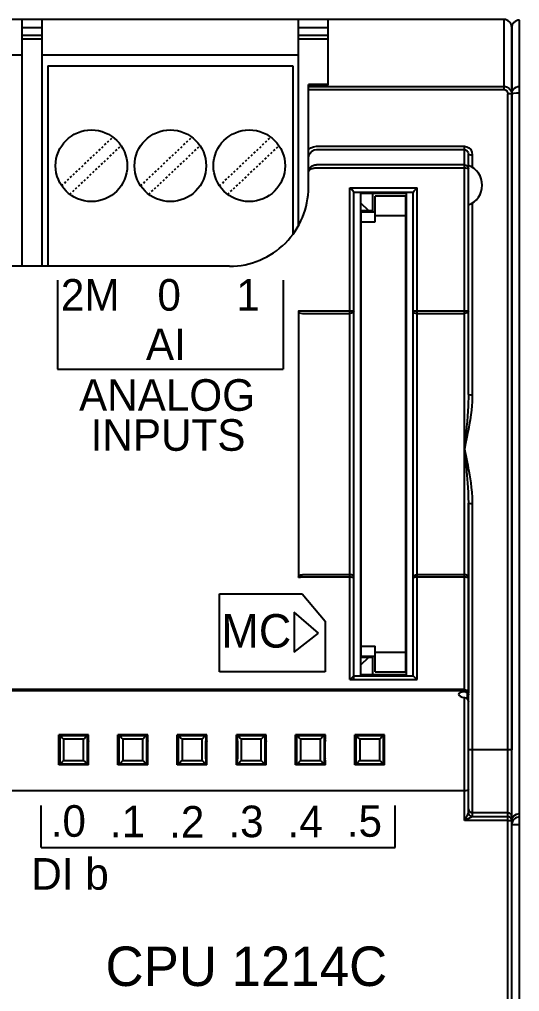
# Model space of a CAD drawing. Header units: millimetres. Extents: x 0 to 3565, y 0 to 2487.
# Drawn here: x 2736.29 to 2761.63, y 1894.55 to 1943.8 of the extents above; entities that cross this region are included whole.
import ezdxf

# ---------------------------------------------------------------- set-up
doc = ezdxf.new("R2010")
doc.units = ezdxf.units.MM
doc.linetypes.add('DOT', pattern=[0.2, 0.1, -0.1])

msp = doc.modelspace()

# ---------------------------------------------------------------- linework, layer by layer
at = {"color": 7, "linetype": 'Continuous'}
for p, q in [((2760.838, 1943.797), (2651.638, 1943.797)), ((2736.438, 1931.297), (2736.438, 1943.797)), ((2737.438, 1931.297), (2737.438, 1943.797)), ((2750.438, 1933.36), (2750.438, 1943.797)), ((2751.938, 1940.473), (2751.938, 1943.797)), ((2760.838, 1943.797), (2760.838, 1940.242)), ((2761.631, 1843.765), (2761.631, 1943.765)), ((2736.438, 1943.397), (2737.438, 1943.397)), ((2750.438, 1943.397), (2751.938, 1943.397)), ((2761.231, 1844.165), (2761.231, 1943.365)), ((2761.238, 1844.197), (2761.238, 1943.397)), ((2761.238, 1943.397), (2761.238, 1906.797)), ((2736.438, 1942.997), (2737.438, 1942.997)), ((2737.438, 1942.797), (2736.438, 1942.797)), ((2750.438, 1942.997), (2751.938, 1942.997)), ((2751.938, 1942.797), (2750.438, 1942.797)), ((2736.438, 1941.987), (2655.438, 1941.987)), ((2750.438, 1941.987), (2737.438, 1941.987)), ((2737.728, 1941.447), (2750.148, 1941.447)), ((2737.728, 1941.447), (2737.728, 1931.297)), ((2750.148, 1941.447), (2750.148, 1932.91)), ((2751.938, 1940.5), (2750.938, 1940.5)), ((2750.938, 1935.297), (2750.938, 1940.5)), ((2751.938, 1940.473), (2750.938, 1940.473)), ((2750.938, 1940.402), (2760.838, 1940.402)), ((2750.938, 1940.242), (2760.838, 1940.242)), ((2761.038, 1847.569), (2761.038, 1940.025)), ((2751.338, 1937.371), (2758.838, 1937.371)), ((2758.838, 1909.733), (2758.838, 1937.371)), ((2751.338, 1937.208), (2758.838, 1937.208)), ((2759.038, 1924.801), (2759.038, 1936.97)), ((2759.238, 1936.939), (2759.238, 1936.295)), ((2758.838, 1936.433), (2751.338, 1936.433)), ((2758.838, 1936.26), (2751.338, 1936.262)), ((2753.038, 1910.355), (2753.038, 1935.267)), ((2753.038, 1935.267), (2756.438, 1935.267)), ((2753.238, 1929.216), (2753.238, 1935.048)), ((2753.238, 1935.047), (2756.238, 1935.047)), ((2753.238, 1935.047), (2756.238, 1935.047)), ((2753.588, 1934.997), (2753.538, 1935.047)), ((2753.588, 1910.597), (2753.588, 1934.997)), ((2753.588, 1934.997), (2755.888, 1934.997)), ((2754.188, 1934.997), (2754.188, 1934.097)), ((2754.313, 1933.547), (2754.313, 1934.847)), ((2755.863, 1934.847), (2754.313, 1934.847)), ((2755.863, 1910.747), (2755.863, 1934.847)), ((2755.888, 1934.997), (2755.938, 1935.047)), ((2755.888, 1934.997), (2755.888, 1910.597)), ((2756.238, 1910.547), (2756.238, 1935.048)), ((2756.438, 1910.355), (2756.438, 1935.267)), ((2753.988, 1934.097), (2753.588, 1934.497)), ((2759.238, 1934.499), (2759.238, 1924.783)), ((2754.188, 1934.097), (2753.588, 1934.097)), ((2753.613, 1911.547), (2753.613, 1934.047)), ((2753.613, 1934.047), (2754.313, 1934.047)), ((2753.613, 1934.047), (2754.313, 1934.047)), ((2755.863, 1933.847), (2754.313, 1933.847)), ((2753.613, 1933.547), (2754.313, 1933.547)), ((2746.938, 1931.297), (2658.938, 1931.297)), ((2750.438, 1929.028), (2750.438, 1915.529)), ((2750.631, 1929.041), (2753.031, 1929.041)), ((2750.631, 1928.902), (2753.031, 1928.902)), ((2753.238, 1915.335), (2753.238, 1929.216)), ((2756.438, 1929.041), (2758.838, 1929.041)), ((2756.438, 1928.902), (2758.838, 1928.902)), ((2758.886, 1922.512), (2758.838, 1922.034)), ((2758.925, 1922.914), (2758.886, 1922.512)), ((2758.961, 1922.632), (2758.896, 1922.311)), ((2758.896, 1922.311), (2758.838, 1922.035)), ((2758.838, 1922.035), (2758.923, 1921.623)), ((2758.838, 1922.035), (2758.893, 1921.489)), ((2758.893, 1921.489), (2758.92, 1921.211)), ((2759.038, 1909.586), (2759.038, 1919.295)), ((2759.038, 1919.295), (2759.038, 1909.669)), ((2759.238, 1919.282), (2759.238, 1903.412)), ((2753.034, 1915.67), (2750.634, 1915.67)), ((2758.838, 1915.67), (2756.438, 1915.67)), ((2753.034, 1915.538), (2750.634, 1915.538)), ((2753.238, 1910.355), (2753.238, 1915.439)), ((2758.838, 1915.538), (2756.438, 1915.538)), ((2753.613, 1914.597), (2753.588, 1914.597)), ((2753.613, 1912.047), (2754.313, 1912.047)), ((2754.313, 1910.747), (2754.313, 1912.047)), ((2754.313, 1911.747), (2755.863, 1911.747)), ((2753.588, 1911.097), (2753.988, 1911.497)), ((2753.588, 1911.497), (2754.188, 1911.497)), ((2753.613, 1911.547), (2754.313, 1911.547)), ((2754.188, 1911.497), (2754.188, 1910.597)), ((2754.313, 1910.747), (2755.863, 1910.747)), ((2753.038, 1910.355), (2756.438, 1910.355)), ((2753.238, 1910.547), (2756.238, 1910.547)), ((2753.238, 1910.547), (2756.238, 1910.547)), ((2753.588, 1910.597), (2753.538, 1910.547)), ((2755.888, 1910.597), (2753.588, 1910.597)), ((2755.888, 1910.597), (2755.938, 1910.547)), ((2758.838, 1909.853), (2706.388, 1909.853)), ((2758.838, 1909.785), (2706.388, 1909.785)), ((2759.025, 1909.615), (2758.988, 1909.674)), ((2758.988, 1909.366), (2758.988, 1909.674)), ((2758.838, 1903.214), (2758.838, 1909.442)), ((2759.023, 1909.662), (2759.038, 1909.586)), ((2759.038, 1909.548), (2759.025, 1909.615)), ((2759.038, 1903.612), (2759.038, 1909.548)), ((2738.332, 1907.504), (2738.285, 1907.55)), ((2739.792, 1907.55), (2738.285, 1907.55)), ((2738.305, 1907.297), (2738.286, 1907.225)), ((2738.332, 1907.504), (2738.375, 1907.503)), ((2739.701, 1907.503), (2738.375, 1907.503)), ((2739.544, 1907.339), (2738.532, 1907.339)), ((2739.701, 1907.503), (2739.745, 1907.504)), ((2739.745, 1907.504), (2739.792, 1907.55)), ((2739.791, 1907.312), (2739.771, 1907.297)), ((2739.771, 1907.297), (2739.791, 1907.225)), ((2741.332, 1907.504), (2741.285, 1907.55)), ((2742.792, 1907.55), (2741.285, 1907.55)), ((2741.305, 1907.297), (2741.286, 1907.225)), ((2741.332, 1907.504), (2741.375, 1907.503)), ((2742.701, 1907.503), (2741.375, 1907.503)), ((2742.544, 1907.339), (2741.532, 1907.339)), ((2742.701, 1907.503), (2742.745, 1907.504)), ((2742.745, 1907.504), (2742.792, 1907.55)), ((2742.791, 1907.312), (2742.771, 1907.297)), ((2742.771, 1907.297), (2742.791, 1907.225)), ((2744.332, 1907.504), (2744.285, 1907.55)), ((2745.792, 1907.55), (2744.285, 1907.55)), ((2744.305, 1907.297), (2744.286, 1907.225)), ((2744.332, 1907.504), (2744.375, 1907.503)), ((2745.701, 1907.503), (2744.375, 1907.503)), ((2745.544, 1907.339), (2744.532, 1907.339)), ((2745.701, 1907.503), (2745.745, 1907.504)), ((2745.745, 1907.504), (2745.792, 1907.55)), ((2745.791, 1907.312), (2745.771, 1907.297)), ((2745.771, 1907.297), (2745.791, 1907.225)), ((2747.332, 1907.504), (2747.285, 1907.55)), ((2748.792, 1907.55), (2747.285, 1907.55)), ((2747.305, 1907.297), (2747.286, 1907.225)), ((2747.332, 1907.504), (2747.361, 1907.503)), ((2747.361, 1907.503), (2747.375, 1907.503)), ((2748.701, 1907.503), (2747.375, 1907.503)), ((2748.544, 1907.339), (2747.532, 1907.339)), ((2748.701, 1907.503), (2748.745, 1907.504)), ((2748.745, 1907.504), (2748.792, 1907.55)), ((2748.791, 1907.312), (2748.771, 1907.297)), ((2748.771, 1907.297), (2748.791, 1907.225)), ((2750.332, 1907.504), (2750.285, 1907.55)), ((2751.792, 1907.55), (2750.285, 1907.55)), ((2750.305, 1907.297), (2750.286, 1907.225)), ((2750.332, 1907.504), (2750.361, 1907.503)), ((2750.361, 1907.503), (2750.375, 1907.503)), ((2751.701, 1907.503), (2750.375, 1907.503)), ((2751.544, 1907.339), (2750.532, 1907.339)), ((2751.701, 1907.503), (2751.745, 1907.504)), ((2751.745, 1907.504), (2751.792, 1907.55)), ((2751.791, 1907.312), (2751.771, 1907.297)), ((2751.771, 1907.297), (2751.791, 1907.225)), ((2753.332, 1907.504), (2753.285, 1907.55)), ((2754.792, 1907.55), (2753.285, 1907.55)), ((2753.305, 1907.297), (2753.286, 1907.225)), ((2753.332, 1907.504), (2753.361, 1907.503)), ((2753.361, 1907.503), (2753.375, 1907.503)), ((2754.701, 1907.503), (2753.375, 1907.503)), ((2754.544, 1907.339), (2753.532, 1907.339)), ((2754.701, 1907.503), (2754.745, 1907.504)), ((2754.745, 1907.504), (2754.792, 1907.55)), ((2738.313, 1907.025), (2738.311, 1907.136)), ((2738.314, 1906.898), (2738.313, 1907.025)), ((2738.313, 1906.633), (2738.314, 1906.764)), ((2738.314, 1906.764), (2738.314, 1906.898)), ((2739.764, 1907.073), (2739.763, 1906.952)), ((2739.763, 1906.952), (2739.763, 1906.821)), ((2739.763, 1906.821), (2739.763, 1906.688)), ((2741.313, 1907.025), (2741.311, 1907.136)), ((2741.314, 1906.898), (2741.313, 1907.025)), ((2741.313, 1906.633), (2741.314, 1906.764)), ((2741.314, 1906.764), (2741.314, 1906.898)), ((2742.764, 1907.073), (2742.763, 1906.952)), ((2742.763, 1906.952), (2742.763, 1906.821)), ((2742.763, 1906.821), (2742.763, 1906.688)), ((2744.313, 1907.025), (2744.311, 1907.136)), ((2744.314, 1906.898), (2744.313, 1907.025)), ((2744.313, 1906.633), (2744.314, 1906.764)), ((2744.314, 1906.764), (2744.314, 1906.898)), ((2745.764, 1907.073), (2745.763, 1906.952)), ((2745.763, 1906.952), (2745.763, 1906.821)), ((2745.763, 1906.821), (2745.763, 1906.688)), ((2747.313, 1907.025), (2747.311, 1907.136)), ((2747.314, 1906.898), (2747.313, 1907.025)), ((2747.313, 1906.633), (2747.314, 1906.764)), ((2747.314, 1906.764), (2747.314, 1906.898)), ((2748.764, 1907.015), (2748.763, 1906.888)), ((2748.763, 1906.888), (2748.763, 1906.754)), ((2748.763, 1906.754), (2748.763, 1906.624)), ((2750.313, 1907.025), (2750.311, 1907.136)), ((2750.314, 1906.898), (2750.313, 1907.025)), ((2750.313, 1906.633), (2750.314, 1906.764)), ((2750.314, 1906.764), (2750.314, 1906.898)), ((2751.764, 1907.073), (2751.763, 1906.952)), ((2751.763, 1906.952), (2751.763, 1906.821)), ((2751.763, 1906.821), (2751.763, 1906.688)), ((2753.313, 1907.025), (2753.311, 1907.136)), ((2753.314, 1906.898), (2753.313, 1907.025)), ((2753.313, 1906.633), (2753.314, 1906.764)), ((2753.314, 1906.764), (2753.314, 1906.898)), ((2761.238, 1906.797), (2759.038, 1906.797)), ((2738.305, 1906.297), (2738.286, 1906.369)), ((2738.286, 1906.282), (2738.305, 1906.297)), ((2738.312, 1906.512), (2738.313, 1906.633)), ((2738.532, 1906.255), (2739.544, 1906.255)), ((2739.763, 1906.688), (2739.764, 1906.563)), ((2739.764, 1906.563), (2739.765, 1906.454)), ((2739.771, 1906.297), (2739.791, 1906.369)), ((2741.305, 1906.297), (2741.286, 1906.369)), ((2741.286, 1906.282), (2741.305, 1906.297)), ((2741.312, 1906.512), (2741.313, 1906.633)), ((2741.532, 1906.255), (2742.544, 1906.255)), ((2742.763, 1906.688), (2742.764, 1906.563)), ((2742.764, 1906.563), (2742.765, 1906.454)), ((2742.771, 1906.297), (2742.791, 1906.369)), ((2744.305, 1906.297), (2744.286, 1906.369)), ((2744.286, 1906.282), (2744.305, 1906.297)), ((2744.312, 1906.512), (2744.313, 1906.633)), ((2744.532, 1906.255), (2745.544, 1906.255)), ((2745.763, 1906.688), (2745.764, 1906.563)), ((2745.764, 1906.563), (2745.765, 1906.454)), ((2745.771, 1906.297), (2745.791, 1906.369)), ((2747.305, 1906.297), (2747.286, 1906.369)), ((2747.286, 1906.282), (2747.305, 1906.297)), ((2747.312, 1906.512), (2747.313, 1906.633)), ((2747.532, 1906.255), (2748.544, 1906.255)), ((2748.771, 1906.297), (2748.791, 1906.369)), ((2750.305, 1906.297), (2750.286, 1906.369)), ((2750.286, 1906.282), (2750.305, 1906.297)), ((2750.312, 1906.512), (2750.313, 1906.633)), ((2750.532, 1906.255), (2751.544, 1906.255)), ((2751.763, 1906.688), (2751.764, 1906.563)), ((2751.764, 1906.563), (2751.765, 1906.454)), ((2751.771, 1906.297), (2751.791, 1906.369)), ((2753.305, 1906.297), (2753.286, 1906.369)), ((2753.286, 1906.282), (2753.305, 1906.297)), ((2753.312, 1906.512), (2753.313, 1906.633)), ((2753.532, 1906.255), (2754.544, 1906.255)), ((2738.332, 1906.09), (2738.285, 1906.044)), ((2739.792, 1906.044), (2738.285, 1906.044)), ((2738.375, 1906.091), (2738.332, 1906.09)), ((2738.375, 1906.091), (2739.701, 1906.091)), ((2739.745, 1906.09), (2739.701, 1906.091)), ((2739.745, 1906.09), (2739.792, 1906.044)), ((2741.332, 1906.09), (2741.285, 1906.044)), ((2742.792, 1906.044), (2741.285, 1906.044)), ((2741.375, 1906.091), (2741.332, 1906.09)), ((2741.375, 1906.091), (2742.701, 1906.091)), ((2742.745, 1906.09), (2742.701, 1906.091)), ((2742.745, 1906.09), (2742.792, 1906.044)), ((2744.332, 1906.09), (2744.285, 1906.044)), ((2745.792, 1906.044), (2744.285, 1906.044)), ((2744.375, 1906.091), (2744.332, 1906.09)), ((2744.375, 1906.091), (2745.701, 1906.091)), ((2745.745, 1906.09), (2745.701, 1906.091)), ((2745.745, 1906.09), (2745.792, 1906.044)), ((2747.332, 1906.09), (2747.285, 1906.044)), ((2748.792, 1906.044), (2747.285, 1906.044)), ((2747.375, 1906.091), (2747.332, 1906.09)), ((2747.375, 1906.091), (2748.701, 1906.091)), ((2748.745, 1906.09), (2748.701, 1906.091)), ((2748.745, 1906.09), (2748.792, 1906.044)), ((2750.332, 1906.09), (2750.285, 1906.044)), ((2751.792, 1906.044), (2750.285, 1906.044)), ((2750.375, 1906.091), (2750.332, 1906.09)), ((2750.375, 1906.091), (2751.701, 1906.091)), ((2751.716, 1906.091), (2751.701, 1906.091)), ((2751.745, 1906.09), (2751.716, 1906.091)), ((2751.745, 1906.09), (2751.792, 1906.044)), ((2753.332, 1906.09), (2753.285, 1906.044)), ((2754.792, 1906.044), (2753.285, 1906.044)), ((2753.375, 1906.091), (2753.332, 1906.09)), ((2753.375, 1906.091), (2754.701, 1906.091)), ((2754.716, 1906.091), (2754.701, 1906.091)), ((2754.745, 1906.09), (2754.716, 1906.091)), ((2754.745, 1906.09), (2754.792, 1906.044)), ((2758.838, 1904.713), (2706.388, 1904.713)), ((2758.98, 1903.496), (2758.838, 1903.214)), ((2759.029, 1903.309), (2758.838, 1903.214)), ((2759.021, 1903.576), (2758.98, 1903.496)), ((2759.122, 1903.355), (2759.029, 1903.309)), ((2759.17, 1903.378), (2759.122, 1903.355)), ((2761.038, 1903.409), (2759.236, 1903.409)), ((2761.038, 1903.609), (2759.238, 1903.609)), ((2761.038, 1903.214), (2758.838, 1903.214)), ((2761.231, 1884.536), (2761.231, 1903.179)), ((2761.24, 1903.08), (2761.231, 1902.994))]:
    msp.add_line(p, q, dxfattribs=at)
at = {"linetype": 'DOT'}
for p, q in [((2738.432, 1935.374), (2741.032, 1937.836)), ((2742.432, 1935.374), (2745.032, 1937.836)), ((2746.432, 1935.374), (2749.032, 1937.836)), ((2738.845, 1934.938), (2741.444, 1937.4)), ((2742.845, 1934.938), (2745.444, 1937.4)), ((2746.845, 1934.938), (2749.444, 1937.4))]:
    msp.add_line(p, q, dxfattribs=at)
for p, q in [((2738.223, 1930.591), (2738.223, 1926.077)), ((2749.653, 1930.591), (2749.653, 1926.077)), ((2738.223, 1926.077), (2749.653, 1926.077)), ((2746.429, 1914.708), (2750.623, 1914.708)), ((2746.429, 1910.747), (2746.429, 1914.708)), ((2750.623, 1914.708), (2751.788, 1913.309)), ((2750.208, 1913.776), (2750.208, 1911.739)), ((2751.438, 1912.705), (2750.208, 1913.776)), ((2751.787, 1913.31), (2751.787, 1910.747)), ((2750.208, 1911.739), (2751.438, 1912.705)), ((2751.787, 1910.747), (2746.429, 1910.747)), ((2737.388, 1901.856), (2737.388, 1903.972)), ((2755.327, 1901.856), (2755.327, 1903.972)), ((2737.388, 1901.856), (2755.327, 1901.856))]:
    msp.add_line(p, q)
at = {"color": 7, "linetype": 'Continuous'}
for points in [[(2760.838, 1940.402), (2760.883, 1940.399), (2760.926, 1940.392), (2760.969, 1940.379), (2761.013, 1940.361), (2761.057, 1940.335), (2761.101, 1940.301), (2761.144, 1940.256), (2761.182, 1940.201), (2761.212, 1940.137), (2761.232, 1940.066), (2761.238, 1939.992)], [(2760.838, 1940.242), (2760.861, 1940.241), (2760.882, 1940.237), (2760.904, 1940.23), (2760.926, 1940.22), (2760.948, 1940.207), (2760.97, 1940.189), (2760.991, 1940.165), (2761.01, 1940.136), (2761.025, 1940.102), (2761.035, 1940.064), (2761.038, 1940.025)], [(2761.231, 1940.017), (2761.235, 1940.075), (2761.251, 1940.137), (2761.279, 1940.201), (2761.323, 1940.264), (2761.382, 1940.32), (2761.457, 1940.365), (2761.541, 1940.394), (2761.631, 1940.404)], [(2761.238, 1939.992), (2761.212, 1940.008), (2761.138, 1940.021), (2761.038, 1940.025)], [(2761.231, 1940.017), (2761.261, 1940.042), (2761.347, 1940.064), (2761.477, 1940.079), (2761.631, 1940.084)], [(2750.938, 1937.206), (2751.06, 1937.297), (2751.195, 1937.352), (2751.338, 1937.371)], [(2758.838, 1937.371), (2758.956, 1937.352), (2759.065, 1937.295), (2759.156, 1937.202), (2759.217, 1937.079), (2759.238, 1936.939)], [(2750.938, 1936.754), (2750.96, 1936.901), (2751.021, 1937.03), (2751.112, 1937.128), (2751.22, 1937.188), (2751.338, 1937.208)], [(2758.838, 1937.208), (2758.897, 1937.198), (2758.952, 1937.166), (2758.997, 1937.115), (2759.027, 1937.047), (2759.038, 1936.97)], [(2759.038, 1936.97), (2759.065, 1936.954), (2759.138, 1936.943), (2759.238, 1936.939)], [(2750.938, 1936.082), (2750.941, 1936.123), (2750.949, 1936.163), (2750.962, 1936.202), (2750.981, 1936.239), (2751.003, 1936.273), (2751.03, 1936.305), (2751.06, 1936.334), (2751.094, 1936.359), (2751.13, 1936.381), (2751.169, 1936.4), (2751.209, 1936.414), (2751.251, 1936.424), (2751.293, 1936.43), (2751.338, 1936.433)], [(2751.338, 1936.26), (2751.293, 1936.259), (2751.251, 1936.255), (2751.209, 1936.25), (2751.169, 1936.243), (2751.13, 1936.234), (2751.094, 1936.223), (2751.06, 1936.21), (2751.03, 1936.195), (2751.003, 1936.179), (2750.981, 1936.161), (2750.962, 1936.143), (2750.949, 1936.123), (2750.941, 1936.103), (2750.938, 1936.082)], [(2758.838, 1936.433), (2758.914, 1936.418), (2758.979, 1936.377), (2759.023, 1936.314), (2759.038, 1936.239)], [(2759.038, 1936.239), (2759.023, 1936.247), (2758.979, 1936.254), (2758.914, 1936.258), (2758.838, 1936.26)], [(2753.238, 1935.048), (2753.223, 1935.07), (2753.188, 1935.111), (2753.142, 1935.16), (2753.091, 1935.214), (2753.038, 1935.267)], [(2756.238, 1935.048), (2756.253, 1935.07), (2756.288, 1935.111), (2756.334, 1935.16), (2756.386, 1935.214), (2756.438, 1935.267)], [(2750.431, 1929.024), (2750.435, 1929.027), (2750.449, 1929.031), (2750.474, 1929.034), (2750.512, 1929.038), (2750.565, 1929.04), (2750.631, 1929.041)], [(2750.431, 1929.024), (2750.446, 1928.978), (2750.489, 1928.938), (2750.555, 1928.911), (2750.631, 1928.902)], [(2753.031, 1929.041), (2753.071, 1929.04), (2753.113, 1929.039), (2753.155, 1929.037), (2753.192, 1929.034), (2753.22, 1929.03), (2753.231, 1929.024)], [(2753.231, 1929.024), (2753.217, 1928.978), (2753.174, 1928.938), (2753.108, 1928.911), (2753.031, 1928.902)], [(2756.238, 1929.024), (2756.242, 1929.027), (2756.256, 1929.031), (2756.281, 1929.034), (2756.319, 1929.038), (2756.372, 1929.04), (2756.438, 1929.041)], [(2756.238, 1929.024), (2756.253, 1928.978), (2756.296, 1928.938), (2756.361, 1928.911), (2756.438, 1928.902)], [(2758.838, 1929.041), (2758.878, 1929.04), (2758.92, 1929.039), (2758.961, 1929.037), (2758.999, 1929.034), (2759.027, 1929.03), (2759.038, 1929.024)], [(2759.038, 1929.024), (2759.024, 1928.978), (2758.98, 1928.938), (2758.915, 1928.911), (2758.838, 1928.902)], [(2759.038, 1924.801), (2759.037, 1924.618), (2759.031, 1924.417), (2759.022, 1924.199), (2759.009, 1923.962), (2758.992, 1923.703), (2758.971, 1923.427), (2758.947, 1923.155), (2758.925, 1922.914)], [(2759.238, 1924.783), (2759.235, 1924.609), (2759.226, 1924.421), (2759.211, 1924.219), (2759.189, 1924.002), (2759.159, 1923.768), (2759.122, 1923.518), (2759.08, 1923.264), (2759.037, 1923.027), (2758.998, 1922.818), (2758.961, 1922.632)], [(2759.038, 1924.801), (2759.065, 1924.792), (2759.138, 1924.786), (2759.238, 1924.783)], [(2758.923, 1921.623), (2758.975, 1921.368), (2759.002, 1921.226), (2759.031, 1921.073), (2759.062, 1920.907), (2759.093, 1920.727), (2759.125, 1920.533), (2759.156, 1920.322), (2759.185, 1920.094), (2759.211, 1919.845), (2759.23, 1919.573), (2759.238, 1919.282)], [(2758.92, 1921.211), (2758.95, 1920.889), (2758.966, 1920.709), (2758.982, 1920.514), (2758.997, 1920.305), (2759.012, 1920.08), (2759.025, 1919.837), (2759.034, 1919.574), (2759.038, 1919.295)], [(2759.038, 1919.295), (2759.065, 1919.288), (2759.138, 1919.284), (2759.238, 1919.282)], [(2750.434, 1915.528), (2750.448, 1915.581), (2750.491, 1915.628), (2750.557, 1915.659), (2750.634, 1915.67)], [(2753.234, 1915.528), (2753.219, 1915.581), (2753.176, 1915.628), (2753.11, 1915.659), (2753.034, 1915.67)], [(2756.238, 1915.528), (2756.253, 1915.581), (2756.296, 1915.628), (2756.361, 1915.659), (2756.438, 1915.67)], [(2759.038, 1915.528), (2759.024, 1915.581), (2758.98, 1915.628), (2758.915, 1915.659), (2758.838, 1915.67)], [(2750.634, 1915.538), (2750.594, 1915.538), (2750.552, 1915.537), (2750.511, 1915.536), (2750.473, 1915.534), (2750.445, 1915.531), (2750.434, 1915.528)], [(2753.234, 1915.528), (2753.23, 1915.53), (2753.216, 1915.532), (2753.191, 1915.534), (2753.153, 1915.536), (2753.1, 1915.537), (2753.034, 1915.538)], [(2756.438, 1915.538), (2756.399, 1915.538), (2756.357, 1915.537), (2756.315, 1915.536), (2756.278, 1915.534), (2756.25, 1915.531), (2756.238, 1915.528)], [(2759.038, 1915.528), (2759.034, 1915.53), (2759.021, 1915.532), (2758.996, 1915.534), (2758.958, 1915.536), (2758.905, 1915.537), (2758.838, 1915.538)], [(2753.038, 1910.355), (2753.1, 1910.416), (2753.154, 1910.469), (2753.197, 1910.51), (2753.226, 1910.537), (2753.238, 1910.547)], [(2756.238, 1910.547), (2756.251, 1910.537), (2756.279, 1910.51), (2756.322, 1910.469), (2756.377, 1910.416), (2756.438, 1910.355)], [(2758.838, 1909.733), (2758.717, 1909.718), (2758.62, 1909.694), (2758.559, 1909.659), (2758.538, 1909.616)], [(2758.838, 1909.853), (2758.9, 1909.844), (2758.954, 1909.819), (2758.998, 1909.78), (2759.028, 1909.728), (2759.038, 1909.669)], [(2758.838, 1909.785), (2758.915, 1909.77), (2758.98, 1909.727), (2759.023, 1909.662)], [(2758.988, 1909.674), (2758.946, 1909.708), (2758.894, 1909.729), (2758.838, 1909.733)], [(2758.538, 1909.616), (2758.559, 1909.567), (2758.62, 1909.517), (2758.717, 1909.473), (2758.838, 1909.442)], [(2758.838, 1909.442), (2758.894, 1909.428), (2758.946, 1909.401), (2758.988, 1909.366)], [(2758.988, 1909.366), (2759.025, 1909.307), (2759.038, 1909.24)], [(2738.285, 1906.044), (2738.286, 1906.543), (2738.286, 1907.051), (2738.285, 1907.55)], [(2738.311, 1907.136), (2738.311, 1907.182), (2738.31, 1907.221), (2738.309, 1907.253), (2738.308, 1907.276), (2738.306, 1907.291), (2738.305, 1907.297)], [(2738.332, 1907.504), (2738.333, 1907.034), (2738.333, 1906.56), (2738.332, 1906.09)], [(2738.375, 1907.503), (2738.426, 1907.449), (2738.478, 1907.394), (2738.532, 1907.339)], [(2738.532, 1907.339), (2738.533, 1906.616), (2738.532, 1906.255)], [(2739.701, 1907.503), (2739.651, 1907.449), (2739.598, 1907.394), (2739.544, 1907.339)], [(2739.544, 1906.255), (2739.544, 1906.978), (2739.544, 1907.339)], [(2739.745, 1906.09), (2739.744, 1906.56), (2739.744, 1907.034), (2739.745, 1907.504)], [(2739.771, 1907.297), (2739.77, 1907.29), (2739.769, 1907.272), (2739.768, 1907.246), (2739.767, 1907.213), (2739.766, 1907.173), (2739.764, 1907.073)], [(2739.792, 1906.044), (2739.79, 1906.543), (2739.79, 1907.051), (2739.792, 1907.55)], [(2741.285, 1906.044), (2741.286, 1906.543), (2741.286, 1907.051), (2741.285, 1907.55)], [(2741.311, 1907.136), (2741.311, 1907.182), (2741.31, 1907.221), (2741.309, 1907.253), (2741.308, 1907.276), (2741.306, 1907.291), (2741.305, 1907.297)], [(2741.332, 1907.504), (2741.333, 1907.034), (2741.333, 1906.56), (2741.332, 1906.09)], [(2741.375, 1907.503), (2741.426, 1907.449), (2741.478, 1907.394), (2741.532, 1907.339)], [(2741.532, 1907.339), (2741.533, 1906.616), (2741.532, 1906.255)], [(2742.701, 1907.503), (2742.651, 1907.449), (2742.598, 1907.394), (2742.544, 1907.339)], [(2742.544, 1906.255), (2742.544, 1906.978), (2742.544, 1907.339)], [(2742.745, 1906.09), (2742.744, 1906.56), (2742.744, 1907.034), (2742.745, 1907.504)], [(2742.771, 1907.297), (2742.77, 1907.29), (2742.769, 1907.272), (2742.768, 1907.246), (2742.767, 1907.213), (2742.766, 1907.173), (2742.764, 1907.073)], [(2742.792, 1906.044), (2742.79, 1906.543), (2742.79, 1907.051), (2742.792, 1907.55)], [(2744.285, 1906.044), (2744.286, 1906.543), (2744.286, 1907.051), (2744.285, 1907.55)], [(2744.311, 1907.136), (2744.311, 1907.182), (2744.31, 1907.221), (2744.309, 1907.253), (2744.308, 1907.276), (2744.306, 1907.291), (2744.305, 1907.297)], [(2744.332, 1907.504), (2744.333, 1907.034), (2744.333, 1906.56), (2744.332, 1906.09)], [(2744.375, 1907.503), (2744.426, 1907.449), (2744.478, 1907.394), (2744.532, 1907.339)], [(2744.532, 1907.339), (2744.533, 1906.616), (2744.532, 1906.255)], [(2745.701, 1907.503), (2745.651, 1907.449), (2745.598, 1907.394), (2745.544, 1907.339)], [(2745.544, 1906.255), (2745.544, 1906.978), (2745.544, 1907.339)], [(2745.745, 1906.09), (2745.744, 1906.56), (2745.744, 1907.034), (2745.745, 1907.504)], [(2745.771, 1907.297), (2745.77, 1907.29), (2745.769, 1907.272), (2745.768, 1907.246), (2745.767, 1907.213), (2745.766, 1907.173), (2745.764, 1907.073)], [(2745.792, 1906.044), (2745.79, 1906.543), (2745.79, 1907.051), (2745.792, 1907.55)], [(2747.285, 1906.044), (2747.286, 1906.543), (2747.286, 1907.051), (2747.285, 1907.55)], [(2747.311, 1907.136), (2747.311, 1907.182), (2747.31, 1907.221), (2747.309, 1907.253), (2747.308, 1907.276), (2747.306, 1907.291), (2747.305, 1907.297)], [(2747.332, 1907.504), (2747.333, 1907.034), (2747.333, 1906.56), (2747.332, 1906.09)], [(2747.375, 1907.503), (2747.426, 1907.449), (2747.478, 1907.394), (2747.532, 1907.339)], [(2747.532, 1907.339), (2747.533, 1906.616), (2747.532, 1906.255)], [(2748.701, 1907.503), (2748.651, 1907.449), (2748.598, 1907.394), (2748.544, 1907.339)], [(2748.544, 1906.255), (2748.544, 1906.978), (2748.544, 1907.339)], [(2748.745, 1906.09), (2748.744, 1906.56), (2748.744, 1907.034), (2748.745, 1907.504)], [(2748.771, 1907.297), (2748.77, 1907.29), (2748.769, 1907.272), (2748.768, 1907.246), (2748.767, 1907.213), (2748.766, 1907.173), (2748.765, 1907.126), (2748.764, 1907.015)], [(2748.792, 1906.044), (2748.79, 1906.543), (2748.79, 1907.051), (2748.792, 1907.55)], [(2750.285, 1906.044), (2750.286, 1906.543), (2750.286, 1907.051), (2750.285, 1907.55)], [(2750.311, 1907.136), (2750.311, 1907.182), (2750.31, 1907.221), (2750.309, 1907.253), (2750.308, 1907.276), (2750.306, 1907.291), (2750.305, 1907.297)], [(2750.332, 1907.504), (2750.333, 1907.034), (2750.333, 1906.56), (2750.332, 1906.09)], [(2750.375, 1907.503), (2750.426, 1907.449), (2750.478, 1907.394), (2750.532, 1907.339)], [(2750.532, 1907.339), (2750.533, 1906.616), (2750.532, 1906.255)], [(2751.701, 1907.503), (2751.651, 1907.449), (2751.598, 1907.394), (2751.544, 1907.339)], [(2751.544, 1906.255), (2751.544, 1906.978), (2751.544, 1907.339)], [(2751.745, 1906.09), (2751.744, 1906.56), (2751.744, 1907.034), (2751.745, 1907.504)], [(2751.771, 1907.297), (2751.77, 1907.29), (2751.769, 1907.272), (2751.768, 1907.246), (2751.767, 1907.213), (2751.766, 1907.173), (2751.764, 1907.073)], [(2751.792, 1906.044), (2751.79, 1906.543), (2751.79, 1907.051), (2751.792, 1907.55)], [(2753.285, 1906.044), (2753.286, 1906.543), (2753.286, 1907.051), (2753.285, 1907.55)], [(2753.311, 1907.136), (2753.311, 1907.182), (2753.31, 1907.221), (2753.309, 1907.253), (2753.308, 1907.276), (2753.306, 1907.291), (2753.305, 1907.297)], [(2753.332, 1907.504), (2753.333, 1907.034), (2753.333, 1906.56), (2753.332, 1906.09)], [(2753.375, 1907.503), (2753.426, 1907.449), (2753.478, 1907.394), (2753.532, 1907.339)], [(2753.532, 1907.339), (2753.533, 1906.616), (2753.532, 1906.255)], [(2754.701, 1907.503), (2754.651, 1907.449), (2754.598, 1907.394), (2754.544, 1907.339)], [(2754.544, 1906.255), (2754.544, 1906.978), (2754.544, 1907.339)], [(2754.745, 1906.09), (2754.744, 1906.56), (2754.744, 1907.034), (2754.745, 1907.504)], [(2754.792, 1906.044), (2754.79, 1906.543), (2754.79, 1907.051), (2754.792, 1907.55)], [(2738.305, 1906.297), (2738.306, 1906.303), (2738.308, 1906.318), (2738.309, 1906.342), (2738.31, 1906.374), (2738.311, 1906.413), (2738.312, 1906.512)], [(2738.375, 1906.091), (2738.426, 1906.145), (2738.478, 1906.2), (2738.532, 1906.255)], [(2739.701, 1906.091), (2739.651, 1906.145), (2739.598, 1906.2), (2739.544, 1906.255)], [(2739.765, 1906.454), (2739.766, 1906.409), (2739.767, 1906.37), (2739.768, 1906.339), (2739.769, 1906.317), (2739.77, 1906.302), (2739.771, 1906.297)], [(2741.305, 1906.297), (2741.306, 1906.303), (2741.308, 1906.318), (2741.309, 1906.342), (2741.31, 1906.374), (2741.311, 1906.413), (2741.312, 1906.512)], [(2741.375, 1906.091), (2741.426, 1906.145), (2741.478, 1906.2), (2741.532, 1906.255)], [(2742.701, 1906.091), (2742.651, 1906.145), (2742.598, 1906.2), (2742.544, 1906.255)], [(2742.765, 1906.454), (2742.766, 1906.409), (2742.767, 1906.37), (2742.768, 1906.339), (2742.769, 1906.317), (2742.77, 1906.302), (2742.771, 1906.297)], [(2744.305, 1906.297), (2744.306, 1906.303), (2744.308, 1906.318), (2744.309, 1906.342), (2744.31, 1906.374), (2744.311, 1906.413), (2744.312, 1906.512)], [(2744.375, 1906.091), (2744.426, 1906.145), (2744.478, 1906.2), (2744.532, 1906.255)], [(2745.701, 1906.091), (2745.651, 1906.145), (2745.598, 1906.2), (2745.544, 1906.255)], [(2745.765, 1906.454), (2745.766, 1906.409), (2745.767, 1906.37), (2745.768, 1906.339), (2745.769, 1906.317), (2745.77, 1906.302), (2745.771, 1906.297)], [(2747.305, 1906.297), (2747.306, 1906.303), (2747.308, 1906.318), (2747.309, 1906.342), (2747.31, 1906.374), (2747.311, 1906.413), (2747.312, 1906.512)], [(2747.375, 1906.091), (2747.426, 1906.145), (2747.478, 1906.2), (2747.532, 1906.255)], [(2748.701, 1906.091), (2748.651, 1906.145), (2748.598, 1906.2), (2748.544, 1906.255)], [(2748.763, 1906.624), (2748.764, 1906.563), (2748.765, 1906.454)], [(2748.765, 1906.454), (2748.766, 1906.409), (2748.767, 1906.37), (2748.768, 1906.339), (2748.769, 1906.317), (2748.77, 1906.302), (2748.771, 1906.297)], [(2750.305, 1906.297), (2750.306, 1906.303), (2750.308, 1906.318), (2750.309, 1906.342), (2750.31, 1906.374), (2750.311, 1906.413), (2750.312, 1906.512)], [(2750.375, 1906.091), (2750.426, 1906.145), (2750.478, 1906.2), (2750.532, 1906.255)], [(2751.701, 1906.091), (2751.651, 1906.145), (2751.598, 1906.2), (2751.544, 1906.255)], [(2751.765, 1906.454), (2751.766, 1906.409), (2751.767, 1906.37), (2751.768, 1906.339), (2751.769, 1906.317), (2751.77, 1906.302), (2751.771, 1906.297)], [(2753.305, 1906.297), (2753.306, 1906.303), (2753.308, 1906.318), (2753.309, 1906.342), (2753.31, 1906.374), (2753.311, 1906.413), (2753.312, 1906.512)], [(2753.375, 1906.091), (2753.426, 1906.145), (2753.478, 1906.2), (2753.532, 1906.255)], [(2754.701, 1906.091), (2754.651, 1906.145), (2754.598, 1906.2), (2754.544, 1906.255)], [(2759.038, 1904.793), (2759.022, 1904.761), (2758.978, 1904.735), (2758.913, 1904.719), (2758.838, 1904.713)], [(2759.038, 1903.808), (2759.054, 1903.732), (2759.097, 1903.667)], [(2759.037, 1903.607), (2759.035, 1903.603), (2759.032, 1903.597), (2759.021, 1903.576)], [(2759.038, 1903.612), (2759.038, 1903.61), (2759.037, 1903.607)], [(2759.037, 1903.607), (2759.065, 1903.508), (2759.137, 1903.436), (2759.236, 1903.409)], [(2759.038, 1903.612), (2759.065, 1903.512), (2759.138, 1903.439), (2759.238, 1903.412)], [(2759.097, 1903.667), (2759.162, 1903.624), (2759.238, 1903.609)], [(2759.236, 1903.409), (2759.232, 1903.407), (2759.225, 1903.404), (2759.216, 1903.4), (2759.204, 1903.394), (2759.17, 1903.378)], [(2759.238, 1903.412), (2759.238, 1903.411), (2759.236, 1903.409)], [(2761.238, 1903.41), (2761.223, 1903.486), (2761.18, 1903.551), (2761.115, 1903.594), (2761.038, 1903.609)], [(2761.238, 1903.209), (2761.235, 1903.243), (2761.226, 1903.278), (2761.208, 1903.314), (2761.181, 1903.349), (2761.144, 1903.379), (2761.096, 1903.4), (2761.038, 1903.409)], [(2761.231, 1903.179), (2761.261, 1903.331), (2761.348, 1903.461), (2761.478, 1903.547), (2761.631, 1903.577)], [(2761.631, 1903.393), (2761.567, 1903.388), (2761.5, 1903.371), (2761.433, 1903.34), (2761.368, 1903.295), (2761.312, 1903.235), (2761.268, 1903.162), (2761.24, 1903.08)], [(2761.038, 1903.214), (2761.115, 1903.214), (2761.181, 1903.213), (2761.224, 1903.211), (2761.238, 1903.209)], [(2761.631, 1903.003), (2761.477, 1903.002), (2761.347, 1903), (2761.26, 1902.998), (2761.231, 1902.994)]]:
    msp.add_lwpolyline(points, dxfattribs=at)
for centre in [(2739.938, 1936.387), (2743.938, 1936.387), (2747.938, 1936.387)]:
    msp.add_circle(centre, 1.815, dxfattribs=at)
for centre, radius, start, end in [((2760.838, 1943.397), 0.4, 0, 90), ((2761.631, 1943.365), 0.4, 90, 180), ((2758.674, 1935.397), 1.064, 290.016, 69.984), ((2746.938, 1935.297), 4, 270, 0.0005)]:
    msp.add_arc(centre, radius, start, end, dxfattribs=at)

# ---------------------------------------------------------------- texts
for s, insert, char_height, width, attachment_point in [('2M', (2739.879, 1930.645), 1.6, 5.30676, 2), ('0', (2743.879, 1930.645), 1.6, 5.30676, 2), ('1', (2747.879, 1930.645), 1.6, 5.30676, 2), ('AI', (2743.712, 1928.141), 1.6, 5.30676, 2), ('ANALOG', (2743.771, 1925.572), 1.6, 12.90764, 2), ('INPUTS', (2743.823, 1923.547), 1.6, 12.90764, 2), ('MC', (2748.296, 1913.674), 1.7, 12.90764, 2), ('.0', (2738.77, 1902.372), 1.6, 6.93026, 8), ('.1', (2741.77, 1902.372), 1.6, 6.93026, 8), ('.2', (2744.77, 1902.35), 1.6, 6.93026, 8), ('.3', (2747.77, 1902.35), 1.6, 6.93026, 8), ('.4', (2750.77, 1902.372), 1.6, 6.93026, 8), ('.5', (2753.77, 1902.372), 1.6, 6.93026, 8), ('DI b', (2738.858, 1899.692), 1.6, 5.47022, 8), ('CPU 1214C', (2754.925, 1896.835), 2, 16.32, 3)]:
    msp.add_mtext(s, dxfattribs=dict(insert=insert, char_height=char_height, width=width, attachment_point=attachment_point))

doc.saveas('drawing.dxf')
